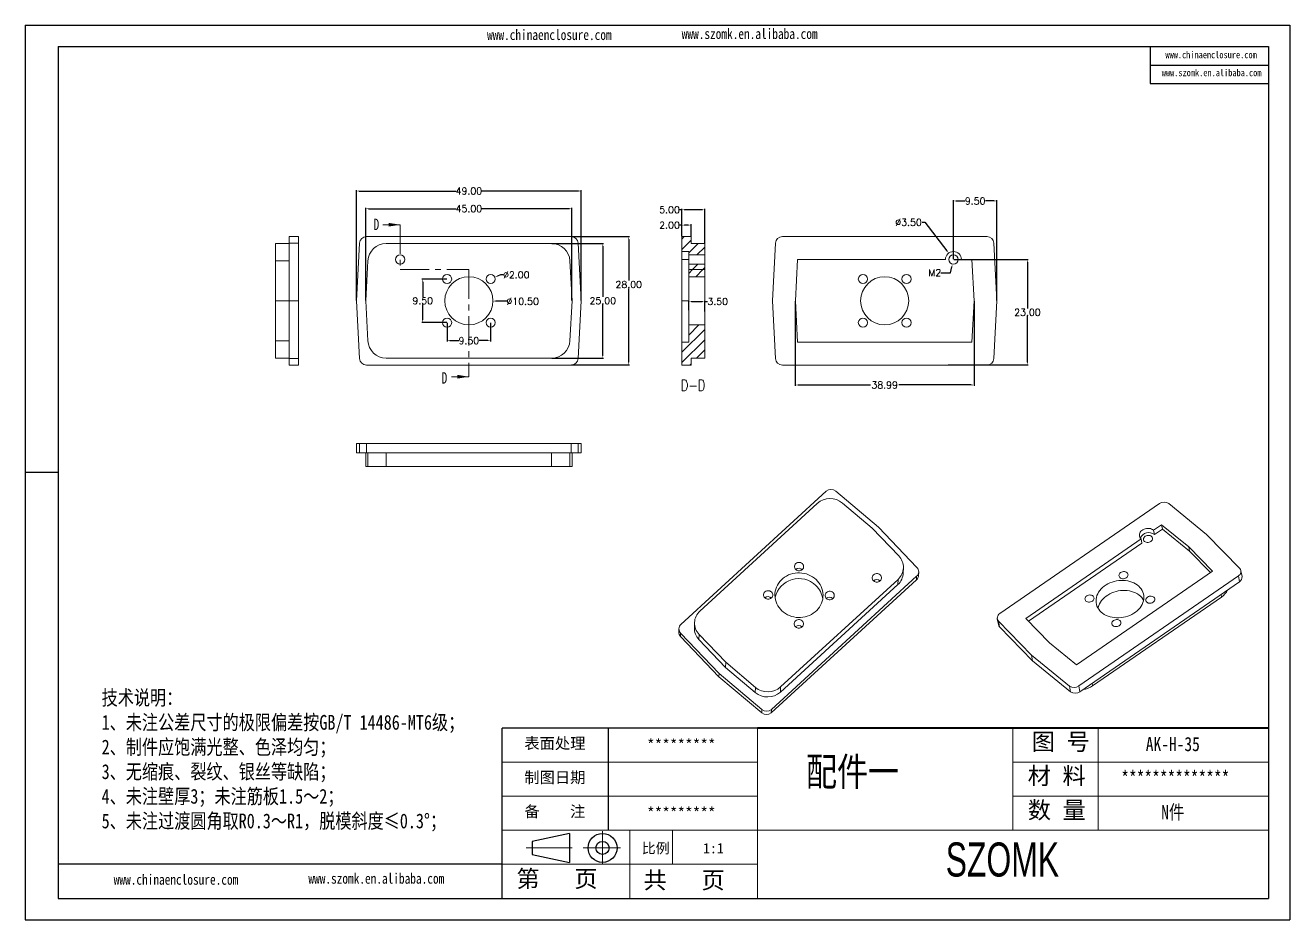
# Model space of a CAD drawing. Header units: inches. Extents: x 1430 to 4816, y 541 to 1061.
# Drawn here: x 3290.2 to 3566, y 573 to 768 of the extents above; entities that cross this region are included whole.
import ezdxf

# ---------------------------------------------------------------- set-up
doc = ezdxf.new("R2010")
doc.units = ezdxf.units.IN
doc.linetypes.add('CENTER', pattern=[10.16, 6.35, -1.27, 1.27, -1.27])
doc.linetypes.add('CENTER2', pattern=[28.575, 19.05, -3.175, 3.175, -3.175])
doc.layers.add('文字', color=81, linetype='Continuous')
for name, color, linetype, lineweight in [('粗实线', 7, 'Continuous', 30), ('细实线', 3, 'Continuous', 9), ('细点划线', 2, 'CENTER2', 9)]:
    doc.layers.add(name, color=color, linetype=linetype, lineweight=lineweight)
doc.styles.add('SLDTEXTSTYLE3', font='TXT', dxfattribs={"width": 0.75, "bigfont": 'bigfont'})
doc.styles.add('SLDTEXTSTYLE6', font='TXT', dxfattribs={"width": 0.7})
doc.styles.get("Standard").update_dxf_attribs({"font": 'txt', "bigfont": 'gbcbig.shx'})
doc.styles.add('宋体', font='', dxfattribs={"width": 0.8, "height": 3.5})
doc.styles.add('长仿宋', font='', dxfattribs={"width": 0.7, "height": 4})
doc.styles.get('宋体').set_extended_font_data('SimSun')
doc.styles.get('长仿宋').set_extended_font_data('SimSun')
doc.dimstyles.new('2', dxfattribs={"dimtxt": 1.5, "dimasz": 0.6, "dimexe": 0.18, "dimexo": 0.0625, "dimgap": 0.09, "dimtad": 0, "dimtih": 1, "dimtoh": 1, "dimzin": 0, "dimdsep": 46, "dimtxsty": 'Standard', "dimcen": 0, "dimadec": 0, "dimazin": 2, "dimtfac": 1, "dimtofl": 0, "dimtmove": 0, "dimatfit": 3, "dimfxl": 1, "dimtolj": 1, "dimtzin": 0, "dimarcsym": 0})

# ---------------------------------------------------------------- blocks, each defined once
blk = doc.blocks.new('*D59')
at = {"color": 0, "lineweight": -2, "transparency": 16777216}
for p, q in [((3364.45, 707.98), (3364.45, 728.17)), ((3365.05, 727.99), (3384.11, 727.99)), ((3408.85, 727.99), (3389.79, 727.99)), ((3409.45, 707.98), (3409.45, 728.17))]:
    blk.add_line(p, q, dxfattribs=at)
at = {"color": 0, "transparency": 16777216}
for points in [[(3365.05, 728.09), (3365.05, 727.89), (3364.45, 727.99)], [(3408.85, 728.09), (3408.85, 727.89), (3409.45, 727.99)]]:
    blk.add_solid(points, dxfattribs=at)
at = {"layer": 'Defpoints', "color": 0, "transparency": 16777216}
for p in [(3409.45, 727.99), (3364.45, 707.92), (3409.45, 707.92)]:
    blk.add_point(p, dxfattribs=at)
at = {"color": 0, "transparency": 16777216, "insert": (3386.95, 727.99), "char_height": 1.5, "attachment_point": 5}
blk.add_mtext('\\A1;45.00', dxfattribs=at)
blk = doc.blocks.new('*D60')
at = {"color": 0, "lineweight": -2, "transparency": 16777216}
for p, q in [((3362.45, 707.98), (3362.45, 732.04)), ((3363.05, 731.86), (3384.11, 731.86)), ((3410.85, 731.86), (3389.79, 731.86)), ((3411.45, 707.98), (3411.45, 732.04))]:
    blk.add_line(p, q, dxfattribs=at)
at = {"color": 0, "transparency": 16777216}
for points in [[(3363.05, 731.96), (3363.05, 731.76), (3362.45, 731.86)], [(3410.85, 731.96), (3410.85, 731.76), (3411.45, 731.86)]]:
    blk.add_solid(points, dxfattribs=at)
at = {"layer": 'Defpoints', "color": 0, "transparency": 16777216}
for p in [(3411.45, 731.86), (3362.45, 707.92), (3411.45, 707.92)]:
    blk.add_point(p, dxfattribs=at)
at = {"color": 0, "transparency": 16777216, "insert": (3386.95, 731.86), "char_height": 1.5, "attachment_point": 5}
blk.add_mtext('\\A1;49.00', dxfattribs=at)
blk = doc.blocks.new('*D61')
at = {"color": 0, "lineweight": -2, "transparency": 16777216}
for p, q in [((3405.06, 720.42), (3416.35, 720.42)), ((3416.17, 719.82), (3416.17, 708.76)), ((3416.17, 696.02), (3416.17, 707.08)), ((3405.06, 695.42), (3416.35, 695.42))]:
    blk.add_line(p, q, dxfattribs=at)
at = {"color": 0, "transparency": 16777216}
for points in [[(3416.07, 719.82), (3416.27, 719.82), (3416.17, 720.42)], [(3416.07, 696.02), (3416.27, 696.02), (3416.17, 695.42)]]:
    blk.add_solid(points, dxfattribs=at)
at = {"layer": 'Defpoints', "color": 0, "transparency": 16777216}
for p in [(3404.99, 720.42), (3404.99, 695.42), (3416.17, 695.42)]:
    blk.add_point(p, dxfattribs=at)
at = {"color": 0, "transparency": 16777216, "insert": (3416.17, 707.92), "char_height": 1.5, "attachment_point": 5}
blk.add_mtext('\\A1;25.00', dxfattribs=at)
blk = doc.blocks.new('*D62')
at = {"color": 0, "lineweight": -2, "transparency": 16777216}
for p, q in [((3409.34, 721.92), (3422.01, 721.92)), ((3421.83, 721.32), (3421.83, 712.31)), ((3421.83, 694.52), (3421.83, 710.63)), ((3409.34, 693.92), (3422.01, 693.92))]:
    blk.add_line(p, q, dxfattribs=at)
at = {"color": 0, "transparency": 16777216}
for points in [[(3421.73, 721.32), (3421.93, 721.32), (3421.83, 721.92)], [(3421.73, 694.52), (3421.93, 694.52), (3421.83, 693.92)]]:
    blk.add_solid(points, dxfattribs=at)
at = {"layer": 'Defpoints', "color": 0, "transparency": 16777216}
for p in [(3409.28, 721.92), (3421.83, 721.92), (3409.28, 693.92)]:
    blk.add_point(p, dxfattribs=at)
at = {"color": 0, "transparency": 16777216, "insert": (3421.83, 711.47), "char_height": 1.5, "attachment_point": 5}
blk.add_mtext('\\A1;28.00', dxfattribs=at)
blk = doc.blocks.new('*D63')
at = {"color": 0, "lineweight": -2, "transparency": 16777216}
for p, q in [((3393.85, 713.58), (3393.18, 713.29)), ((3394.45, 713.58), (3393.85, 713.58))]:
    blk.add_line(p, q, dxfattribs=at)
at = {"color": 0, "transparency": 16777216}
blk.add_solid([(3393.14, 713.38), (3393.22, 713.2), (3392.62, 713.06)], dxfattribs=at)
at = {"layer": 'Defpoints', "color": 0, "transparency": 16777216}
for p in [(3390.78, 712.28), (3392.62, 713.06)]:
    blk.add_point(p, dxfattribs=at)
at = {"color": 0, "transparency": 16777216, "insert": (3397.29, 713.58), "char_height": 1.5, "attachment_point": 5}
blk.add_mtext('\\A1;∅2.00', dxfattribs=at)
blk = doc.blocks.new('*D64')
at = {"color": 0, "lineweight": -2, "transparency": 16777216}
blk.add_line((3395.35, 707.82), (3392.8, 707.85), dxfattribs=at)
at = {"color": 0, "transparency": 16777216}
blk.add_solid([(3392.8, 707.95), (3392.8, 707.75), (3392.2, 707.86)], dxfattribs=at)
at = {"layer": 'Defpoints', "color": 0, "transparency": 16777216}
for p in [(3381.7, 707.98), (3392.2, 707.86)]:
    blk.add_point(p, dxfattribs=at)
at = {"color": 0, "transparency": 16777216, "insert": (3398.69, 707.82), "char_height": 1.5, "attachment_point": 5}
blk.add_mtext('\\A1;∅10.50', dxfattribs=at)
blk = doc.blocks.new('*D65')
at = {"color": 0, "lineweight": -2, "transparency": 16777216}
for p, q in [((3382.2, 703.1), (3382.2, 699.06)), ((3391.7, 703.1), (3391.7, 699.06)), ((3382.8, 699.24), (3384.74, 699.24)), ((3391.1, 699.24), (3389.17, 699.24))]:
    blk.add_line(p, q, dxfattribs=at)
at = {"color": 0, "transparency": 16777216}
for points in [[(3382.8, 699.34), (3382.8, 699.14), (3382.2, 699.24)], [(3391.1, 699.34), (3391.1, 699.14), (3391.7, 699.24)]]:
    blk.add_solid(points, dxfattribs=at)
at = {"layer": 'Defpoints', "color": 0, "transparency": 16777216}
for p in [(3382.2, 703.17), (3391.7, 703.17), (3391.7, 699.24)]:
    blk.add_point(p, dxfattribs=at)
at = {"color": 0, "transparency": 16777216, "insert": (3386.95, 699.24), "char_height": 1.5, "attachment_point": 5}
blk.add_mtext('\\A1;9.50', dxfattribs=at)
blk = doc.blocks.new('*D66')
at = {"color": 0, "lineweight": -2, "transparency": 16777216}
for p, q in [((3382.14, 712.67), (3376.7, 712.67)), ((3376.88, 712.07), (3376.88, 708.76)), ((3376.88, 703.77), (3376.88, 707.08)), ((3382.14, 703.17), (3376.7, 703.17))]:
    blk.add_line(p, q, dxfattribs=at)
at = {"color": 0, "transparency": 16777216}
for points in [[(3376.78, 712.07), (3376.98, 712.07), (3376.88, 712.67)], [(3376.78, 703.77), (3376.98, 703.77), (3376.88, 703.17)]]:
    blk.add_solid(points, dxfattribs=at)
at = {"layer": 'Defpoints', "color": 0, "transparency": 16777216}
for p in [(3382.2, 712.67), (3376.88, 703.17), (3382.2, 703.17)]:
    blk.add_point(p, dxfattribs=at)
at = {"color": 0, "transparency": 16777216, "insert": (3376.88, 707.92), "char_height": 1.5, "attachment_point": 5}
blk.add_mtext('\\A1;9.50', dxfattribs=at)
blk = doc.blocks.new('*D67')
at = {"color": 0, "lineweight": -2, "transparency": 16777216}
for p, q in [((3492.66, 716.98), (3492.66, 729.87)), ((3493.26, 729.69), (3495.2, 729.69)), ((3501.56, 729.69), (3499.63, 729.69)), ((3502.16, 707.98), (3502.16, 729.87))]:
    blk.add_line(p, q, dxfattribs=at)
at = {"color": 0, "transparency": 16777216}
for points in [[(3493.26, 729.79), (3493.26, 729.59), (3492.66, 729.69)], [(3501.56, 729.79), (3501.56, 729.59), (3502.16, 729.69)]]:
    blk.add_solid(points, dxfattribs=at)
at = {"layer": 'Defpoints', "color": 0, "transparency": 16777216}
for p in [(3502.16, 729.69), (3492.66, 716.92), (3502.16, 707.92)]:
    blk.add_point(p, dxfattribs=at)
at = {"color": 0, "transparency": 16777216, "insert": (3497.41, 729.69), "char_height": 1.5, "attachment_point": 5}
blk.add_mtext('\\A1;9.50', dxfattribs=at)
blk = doc.blocks.new('*D68')
at = {"color": 0, "lineweight": -2, "transparency": 16777216}
for p, q in [((3492.73, 716.92), (3508.99, 716.92)), ((3508.81, 716.32), (3508.81, 706.26)), ((3508.81, 694.52), (3508.81, 704.58)), ((3491.5, 693.92), (3508.99, 693.92))]:
    blk.add_line(p, q, dxfattribs=at)
at = {"color": 0, "transparency": 16777216}
for points in [[(3508.71, 716.32), (3508.91, 716.32), (3508.81, 716.92)], [(3508.71, 694.52), (3508.91, 694.52), (3508.81, 693.92)]]:
    blk.add_solid(points, dxfattribs=at)
at = {"layer": 'Defpoints', "color": 0, "transparency": 16777216}
for p in [(3492.66, 716.92), (3491.44, 693.92), (3508.81, 693.92)]:
    blk.add_point(p, dxfattribs=at)
at = {"color": 0, "transparency": 16777216, "insert": (3508.81, 705.42), "char_height": 1.5, "attachment_point": 5}
blk.add_mtext('\\A1;23.00', dxfattribs=at)
blk = doc.blocks.new('*D69')
at = {"color": 0, "lineweight": -2, "transparency": 16777216}
for p, q in [((3458.17, 707.85), (3458.17, 689.38)), ((3497.16, 707.85), (3497.16, 689.38)), ((3458.77, 689.56), (3474.57, 689.56)), ((3496.56, 689.56), (3480.75, 689.56))]:
    blk.add_line(p, q, dxfattribs=at)
at = {"color": 0, "transparency": 16777216}
for points in [[(3458.77, 689.66), (3458.77, 689.46), (3458.17, 689.56)], [(3496.56, 689.66), (3496.56, 689.46), (3497.16, 689.56)]]:
    blk.add_solid(points, dxfattribs=at)
at = {"layer": 'Defpoints', "color": 0, "transparency": 16777216}
for p in [(3458.17, 707.92), (3497.16, 707.92), (3497.16, 689.56)]:
    blk.add_point(p, dxfattribs=at)
at = {"color": 0, "transparency": 16777216, "insert": (3477.66, 689.56), "char_height": 1.5, "attachment_point": 5}
blk.add_mtext('\\A1;38.99', dxfattribs=at)
blk = doc.blocks.new('*D70')
at = {"color": 0, "lineweight": -2, "transparency": 16777216}
for p, q in [((3485.84, 725.04), (3486.44, 725.04)), ((3486.44, 725.04), (3491.23, 718.78))]:
    blk.add_line(p, q, dxfattribs=at)
at = {"color": 0, "transparency": 16777216}
blk.add_solid([(3491.31, 718.84), (3491.16, 718.72), (3491.6, 718.31)], dxfattribs=at)
at = {"layer": 'Defpoints', "color": 0, "transparency": 16777216}
for p in [(3491.6, 718.31), (3493.73, 715.53)]:
    blk.add_point(p, dxfattribs=at)
at = {"color": 0, "transparency": 16777216, "insert": (3482.87, 725.04), "char_height": 1.5, "attachment_point": 5}
blk.add_mtext('\\A1;∅3.50', dxfattribs=at)
blk = doc.blocks.new('*D71')
at = {"color": 0, "lineweight": -2, "transparency": 16777216}
for p, q in [((3492.02, 714.03), (3492.31, 715.36)), ((3489.92, 714.03), (3492.02, 714.03))]:
    blk.add_line(p, q, dxfattribs=at)
at = {"color": 0, "transparency": 16777216}
blk.add_solid([(3492.22, 715.38), (3492.41, 715.33), (3492.45, 715.94)], dxfattribs=at)
at = {"layer": 'Defpoints', "color": 0, "transparency": 16777216}
for p in [(3492.88, 717.89), (3492.45, 715.94)]:
    blk.add_point(p, dxfattribs=at)
at = {"color": 0, "transparency": 16777216, "insert": (3488.58, 714.03), "char_height": 1.5, "attachment_point": 5}
blk.add_mtext('\\A1;M2', dxfattribs=at)
blk = doc.blocks.new('*D72')
at = {"color": 0, "lineweight": -2, "transparency": 16777216}
for p, q in [((3433.42, 724.42), (3432.82, 724.42)), ((3433.42, 721.98), (3433.42, 724.6)), ((3434.82, 724.42), (3434.02, 724.42)), ((3435.42, 721.98), (3435.42, 724.6))]:
    blk.add_line(p, q, dxfattribs=at)
at = {"color": 0, "transparency": 16777216}
for points in [[(3434.02, 724.52), (3434.02, 724.32), (3433.42, 724.42)], [(3434.82, 724.52), (3434.82, 724.32), (3435.42, 724.42)]]:
    blk.add_solid(points, dxfattribs=at)
at = {"layer": 'Defpoints', "color": 0, "transparency": 16777216}
for p in [(3433.42, 724.42), (3433.42, 721.92), (3435.42, 721.92)]:
    blk.add_point(p, dxfattribs=at)
at = {"color": 0, "transparency": 16777216, "insert": (3430.73, 724.42), "char_height": 1.5, "attachment_point": 5}
blk.add_mtext('\\A1;2.00', dxfattribs=at)
blk = doc.blocks.new('*D73')
at = {"color": 0, "lineweight": -2, "transparency": 16777216}
for p, q in [((3433.42, 727.76), (3432.82, 727.76)), ((3433.42, 721.98), (3433.42, 727.94)), ((3437.82, 727.76), (3434.02, 727.76)), ((3438.42, 720.48), (3438.42, 727.94))]:
    blk.add_line(p, q, dxfattribs=at)
at = {"color": 0, "transparency": 16777216}
for points in [[(3434.02, 727.86), (3434.02, 727.66), (3433.42, 727.76)], [(3437.82, 727.86), (3437.82, 727.66), (3438.42, 727.76)]]:
    blk.add_solid(points, dxfattribs=at)
at = {"layer": 'Defpoints', "color": 0, "transparency": 16777216}
for p in [(3433.42, 727.76), (3433.42, 721.92), (3438.42, 720.42)]:
    blk.add_point(p, dxfattribs=at)
at = {"color": 0, "transparency": 16777216, "insert": (3430.73, 727.76), "char_height": 1.5, "attachment_point": 5}
blk.add_mtext('\\A1;5.00', dxfattribs=at)
blk = doc.blocks.new('*D74')
at = {"color": 0, "lineweight": -2, "transparency": 16777216}
for p, q in [((3434.92, 705.9), (3434.92, 707.94)), ((3435.52, 707.76), (3437.82, 707.76)), ((3438.42, 705.59), (3438.42, 707.94)), ((3438.42, 707.76), (3439.02, 707.76))]:
    blk.add_line(p, q, dxfattribs=at)
at = {"color": 0, "transparency": 16777216}
for points in [[(3435.52, 707.86), (3435.52, 707.66), (3434.92, 707.76)], [(3437.82, 707.86), (3437.82, 707.66), (3438.42, 707.76)]]:
    blk.add_solid(points, dxfattribs=at)
at = {"layer": 'Defpoints', "color": 0, "transparency": 16777216}
for p in [(3438.42, 707.76), (3434.92, 705.84), (3438.42, 705.53)]:
    blk.add_point(p, dxfattribs=at)
at = {"color": 0, "transparency": 16777216, "insert": (3441.24, 707.76), "char_height": 1.5, "attachment_point": 5}
blk.add_mtext('\\A1;3.50', dxfattribs=at)

msp = doc.modelspace()

# ---------------------------------------------------------------- hatches: boundary and pattern name
at = {"linetype": 'Continuous', "lineweight": 0}
h = msp.add_hatch(dxfattribs=at)
h.set_pattern_fill('ANSI31', color=4, scale=0.5, style=0)
h.paths.add_polyline_path([(3435.42, 721.917), (3433.42, 721.917), (3433.42, 718.667), (3434.92, 718.667), (3434.92, 717.917), (3438.42, 717.917), (3438.42, 720.417), (3435.42, 720.417)], flags=0)
h = msp.add_hatch(dxfattribs=at)
h.set_pattern_fill('ANSI31', color=4, scale=0.5, style=0)
h.paths.add_polyline_path([(3434.92, 714.708), (3438.42, 714.708), (3438.42, 715.917), (3434.92, 715.917)], flags=0)
h = msp.add_hatch(dxfattribs=at)
h.set_pattern_fill('ANSI31', color=4, scale=0.5, style=0)
h.paths.add_polyline_path([(3434.92, 713.167), (3438.42, 713.167), (3438.42, 714.708), (3434.92, 714.708)], flags=0)
h = msp.add_hatch(dxfattribs=at)
h.set_pattern_fill('ANSI31', color=4, scale=0.5, style=0)
h.paths.add_polyline_path([(3433.42, 693.917), (3435.42, 693.917), (3435.42, 695.417), (3438.42, 695.417), (3438.42, 702.667), (3434.92, 702.667), (3434.92, 698.917), (3433.42, 698.917)], flags=0)

# ---------------------------------------------------------------- linework, layer by layer
for p, q in [((3290.182, 767.996), (3566.023, 767.996)), ((3290.182, 767.996), (3290.182, 572.957)), ((3566.023, 767.996), (3566.023, 572.957)), ((3297.319, 763.353), (3561.38, 763.353)), ((3297.319, 763.353), (3297.319, 577.601)), ((3535.581, 763.353), (3535.581, 755.29)), ((3561.38, 763.353), (3561.38, 577.601)), ((3535.581, 759.322), (3561.38, 759.322)), ((3535.581, 755.29), (3561.38, 755.29)), ((3297.319, 670.477), (3290.182, 670.477)), ((3290.182, 663.253), (3290.182, 572.957)), ((3449.928, 614.751), (3394.203, 614.751)), ((3394.203, 577.601), (3394.203, 614.751)), ((3417.422, 592.461), (3417.422, 614.751)), ((3394.203, 585.031), (3297.319, 585.031)), ((3297.319, 577.601), (3561.38, 577.601)), ((3290.182, 572.957), (3566.023, 572.957)), ((3290.182, 572.957), (3417.886, 572.957))]:
    msp.add_line(p, q)
at = {"color": 7, "linetype": 'Continuous', "lineweight": 0}
for p, q in [((3368.154, 724.508), (3371.954, 724.508)), ((3383.154, 691.363), (3386.954, 691.363))]:
    msp.add_line(p, q, dxfattribs=at)
at = {"color": 1, "linetype": 'CENTER', "lineweight": 0}
for p, q in [((3371.954, 724.508), (3371.954, 714.708)), ((3371.954, 714.708), (3386.954, 714.708)), ((3386.954, 714.708), (3386.954, 691.363))]:
    msp.add_line(p, q, dxfattribs=at)
at = {"color": 7, "linetype": 'Continuous', "lineweight": 15}
for p, q in [((3344.757, 720.417), (3347.757, 720.417)), ((3344.757, 716.631), (3344.757, 720.417)), ((3347.757, 721.917), (3349.757, 721.917)), ((3347.757, 720.497), (3347.757, 721.917)), ((3347.757, 707.917), (3347.757, 720.497)), ((3349.757, 720.497), (3347.757, 720.497)), ((3349.757, 721.917), (3349.757, 720.497)), ((3349.757, 707.917), (3349.757, 720.497)), ((3362.454, 707.917), (3363.128, 720.497)), ((3409.282, 721.917), (3364.626, 721.917)), ((3404.993, 720.417), (3368.915, 720.417)), ((3411.454, 707.917), (3410.78, 720.497)), ((3433.42, 721.917), (3433.42, 718.667)), ((3433.42, 721.917), (3435.42, 721.917)), ((3435.42, 721.917), (3435.42, 720.417)), ((3435.42, 720.417), (3438.42, 720.417)), ((3438.42, 717.917), (3438.42, 720.417)), ((3453.165, 707.917), (3453.839, 720.497)), ((3455.337, 721.917), (3499.993, 721.917)), ((3502.165, 707.917), (3501.491, 720.497)), ((3433.42, 718.667), (3433.42, 716.917)), ((3434.92, 718.667), (3433.42, 718.667)), ((3434.92, 718.667), (3434.92, 717.917)), ((3438.42, 717.917), (3434.92, 717.917)), ((3434.92, 717.917), (3434.92, 715.917)), ((3438.42, 715.917), (3438.42, 717.917)), ((3344.757, 707.917), (3344.757, 716.631)), ((3347.757, 716.631), (3344.757, 716.631)), ((3364.921, 716.631), (3364.454, 707.917)), ((3409.454, 707.917), (3408.987, 716.631)), ((3434.92, 716.917), (3433.42, 716.917)), ((3433.42, 716.917), (3433.42, 707.917)), ((3434.92, 715.917), (3438.42, 715.917)), ((3434.92, 715.917), (3434.92, 714.708)), ((3438.42, 714.708), (3434.92, 714.708)), ((3434.92, 714.708), (3434.92, 713.167)), ((3438.42, 714.708), (3438.42, 715.917)), ((3438.42, 713.167), (3438.42, 714.708)), ((3458.654, 716.917), (3458.172, 707.917)), ((3490.915, 716.917), (3458.654, 716.917)), ((3496.676, 716.917), (3494.415, 716.917)), ((3497.158, 707.917), (3496.676, 716.917)), ((3438.42, 713.167), (3434.92, 713.167)), ((3434.92, 713.167), (3434.92, 702.667)), ((3438.42, 702.667), (3438.42, 713.167)), ((3344.757, 707.917), (3347.757, 707.917)), ((3344.757, 699.203), (3344.757, 707.917)), ((3349.757, 707.917), (3347.757, 707.917)), ((3347.757, 707.917), (3347.757, 695.336)), ((3349.757, 707.917), (3349.757, 695.336)), ((3362.454, 707.917), (3363.128, 695.336)), ((3364.454, 707.917), (3364.921, 699.203)), ((3408.987, 699.203), (3409.454, 707.917)), ((3411.454, 707.917), (3410.78, 695.336)), ((3434.92, 707.917), (3433.42, 707.917)), ((3433.42, 707.917), (3433.42, 698.917)), ((3453.165, 707.917), (3453.839, 695.336)), ((3458.172, 707.917), (3458.654, 698.917)), ((3496.676, 698.917), (3497.158, 707.917)), ((3502.165, 707.917), (3501.491, 695.336)), ((3434.92, 702.667), (3438.42, 702.667)), ((3434.92, 702.667), (3434.92, 698.917)), ((3438.42, 695.417), (3438.42, 702.667)), ((3344.757, 699.203), (3347.757, 699.203)), ((3344.757, 695.417), (3344.757, 699.203)), ((3433.42, 698.917), (3434.92, 698.917)), ((3433.42, 698.917), (3433.42, 693.917)), ((3458.654, 698.917), (3496.676, 698.917)), ((3347.757, 695.417), (3344.757, 695.417)), ((3347.757, 695.336), (3349.757, 695.336)), ((3347.757, 693.917), (3347.757, 695.336)), ((3349.757, 695.336), (3349.757, 693.917)), ((3368.915, 695.417), (3404.993, 695.417)), ((3438.42, 695.417), (3435.42, 695.417)), ((3435.42, 695.417), (3435.42, 693.917)), ((3349.757, 693.917), (3347.757, 693.917)), ((3364.626, 693.917), (3409.282, 693.917)), ((3435.42, 693.917), (3433.42, 693.917)), ((3499.993, 693.917), (3455.337, 693.917)), ((3362.454, 676.793), (3362.454, 674.793)), ((3362.454, 676.793), (3363.128, 676.793)), ((3363.128, 674.793), (3363.128, 676.793)), ((3363.128, 676.793), (3364.626, 676.793)), ((3364.626, 676.793), (3364.626, 674.793)), ((3409.282, 676.793), (3364.626, 676.793)), ((3409.282, 674.793), (3409.282, 676.793)), ((3409.282, 676.793), (3410.78, 676.793)), ((3410.78, 676.793), (3410.78, 674.793)), ((3411.454, 676.793), (3410.78, 676.793)), ((3411.454, 676.793), (3411.454, 674.793)), ((3362.454, 674.793), (3363.128, 674.793)), ((3364.626, 674.793), (3363.128, 674.793)), ((3364.454, 671.793), (3364.454, 674.793)), ((3409.282, 674.793), (3364.626, 674.793)), ((3364.921, 671.793), (3364.921, 674.793)), ((3368.915, 674.793), (3368.915, 671.793)), ((3404.993, 671.793), (3404.993, 674.793)), ((3408.987, 674.793), (3408.987, 671.793)), ((3410.78, 674.793), (3409.282, 674.793)), ((3409.454, 671.793), (3409.454, 674.793)), ((3411.454, 674.793), (3410.78, 674.793)), ((3364.921, 671.793), (3364.454, 671.793)), ((3368.915, 671.793), (3364.921, 671.793)), ((3404.993, 671.793), (3368.915, 671.793)), ((3408.987, 671.793), (3404.993, 671.793)), ((3409.454, 671.793), (3408.987, 671.793)), ((3464.919, 666.4), (3433.219, 637.363)), ((3476.32, 658.537), (3466.982, 666.434)), ((3462.971, 663.733), (3437.36, 640.273)), ((3474.94, 658.352), (3468.472, 663.822)), ((3502.783, 639.697), (3537.589, 663.692)), ((3547.905, 656.972), (3539.631, 663.697)), ((3480.745, 652.275), (3474.94, 658.352)), ((3476.32, 658.537), (3484.7, 649.764)), ((3538.083, 659.093), (3536.321, 657.878)), ((3536.321, 657.878), (3536.493, 656.937)), ((3538.255, 658.152), (3536.493, 656.937)), ((3544.003, 654.282), (3538.083, 659.093)), ((3538.255, 658.152), (3538.083, 659.093)), ((3544.174, 653.341), (3538.255, 658.152)), ((3547.905, 656.972), (3555.129, 649.523)), ((3533.593, 655.998), (3508.449, 638.663)), ((3533.765, 655.056), (3509.065, 638.028)), ((3533.765, 655.056), (3533.593, 655.998)), ((3549.171, 648.953), (3544.003, 654.282)), ((3544.174, 653.341), (3544.003, 654.282)), ((3548.726, 648.647), (3544.174, 653.341)), ((3481.716, 648.56), (3481.757, 649.676)), ((3485.053, 648.046), (3485.08, 648.789)), ((3519.536, 628.523), (3549.171, 648.953)), ((3555.617, 647.777), (3555.388, 649.033)), ((3452.91, 618.068), (3484.61, 647.106)), ((3452.937, 618.812), (3484.637, 647.849)), ((3454.925, 622.595), (3480.536, 646.054)), ((3454.965, 623.71), (3480.576, 647.169)), ((3476.617, 646.861), (3476.643, 646.836)), ((3480.536, 646.054), (3480.576, 647.169)), ((3484.61, 647.106), (3484.637, 647.849)), ((3554.836, 647.919), (3520.03, 623.924)), ((3555.065, 646.663), (3520.259, 622.668)), ((3555.065, 646.663), (3554.836, 647.919)), ((3466.348, 643.012), (3466.374, 642.987)), ((3551.141, 643.321), (3523.021, 623.935)), ((3436.18, 637.767), (3436.139, 636.652)), ((3502.231, 638.583), (3502.46, 637.328)), ((3509.714, 630.643), (3502.49, 638.093)), ((3502.49, 638.093), (3502.719, 636.837)), ((3508.449, 638.663), (3513.617, 633.334)), ((3432.776, 636.423), (3432.749, 635.679)), ((3433.155, 635.448), (3433.129, 634.705)), ((3441.509, 625.931), (3433.129, 634.705)), ((3441.536, 626.675), (3433.155, 635.448)), ((3437.191, 635.168), (3437.151, 634.052)), ((3437.191, 635.168), (3442.996, 629.091)), ((3459.604, 636.835), (3459.63, 636.809)), ((3509.943, 629.388), (3502.719, 636.837)), ((3437.151, 634.052), (3442.956, 627.976)), ((3513.617, 633.334), (3519.536, 628.523)), ((3442.996, 629.091), (3442.956, 627.976)), ((3442.996, 629.091), (3449.464, 623.621)), ((3509.714, 630.643), (3517.988, 623.919)), ((3509.714, 630.643), (3509.943, 629.388)), ((3509.943, 629.388), (3518.217, 622.663)), ((3441.509, 625.931), (3441.536, 626.675)), ((3441.536, 626.675), (3450.874, 618.778)), ((3442.956, 627.976), (3449.424, 622.506)), ((3441.509, 625.931), (3450.847, 618.035)), ((3449.424, 622.506), (3449.464, 623.621)), ((3454.965, 623.71), (3454.925, 622.595)), ((3518.217, 622.663), (3517.988, 623.919)), ((3520.03, 623.924), (3520.259, 622.668)), ((3450.847, 618.035), (3450.874, 618.778)), ((3452.937, 618.812), (3452.91, 618.068))]:
    msp.add_line(p, q, dxfattribs=at)
at = {"color": 8, "linetype": 'Continuous', "lineweight": 15}
for p, q in [((3551.141, 643.321), (3551.038, 643.887)), ((3522.918, 624.502), (3523.021, 623.935))]:
    msp.add_line(p, q, dxfattribs=at)
at = {"color": 7, "linetype": 'Continuous', "lineweight": 15, "flags": 128}
for points in [[(3536.321, 657.878), (3536.125, 658.028), (3535.897, 658.147), (3535.644, 658.234), (3535.371, 658.285), (3535.088, 658.3), (3534.801, 658.278), (3534.518, 658.218), (3534.247, 658.124), (3533.995, 657.998), (3533.77, 657.843), (3533.577, 657.663), (3533.422, 657.463), (3533.309, 657.249), (3533.24, 657.026), (3533.219, 656.801), (3533.244, 656.58), (3533.317, 656.369), (3533.434, 656.173), (3533.593, 655.998)], [(3535.908, 656.534), (3535.751, 656.646), (3535.564, 656.725), (3535.354, 656.768), (3535.133, 656.772), (3534.912, 656.737), (3534.702, 656.665), (3534.513, 656.56), (3534.355, 656.426), (3534.236, 656.271), (3534.161, 656.102), (3534.135, 655.928), (3534.159, 655.757), (3534.232, 655.598), (3534.349, 655.459), (3534.506, 655.347), (3534.694, 655.268), (3534.903, 655.225), (3535.124, 655.221), (3535.345, 655.256), (3535.556, 655.328), (3535.745, 655.433), (3535.903, 655.567), (3536.022, 655.722), (3536.096, 655.891), (3536.122, 656.065), (3536.098, 656.236), (3536.026, 656.395), (3535.908, 656.534)], [(3455.241, 640.308), (3455.61, 639.992), (3456.008, 639.711), (3456.434, 639.466), (3456.882, 639.259), (3457.35, 639.093), (3457.832, 638.969), (3458.324, 638.888), (3458.822, 638.85), (3459.322, 638.857), (3459.818, 638.908), (3460.306, 639.002), (3460.783, 639.139), (3461.243, 639.318), (3461.682, 639.536), (3462.097, 639.793), (3462.484, 640.085), (3462.838, 640.409), (3463.158, 640.764), (3463.44, 641.146), (3463.681, 641.551), (3463.879, 641.976), (3464.033, 642.416), (3464.141, 642.868), (3464.203, 643.328), (3464.217, 643.792), (3464.183, 644.255), (3464.102, 644.713), (3463.975, 645.162), (3463.802, 645.598), (3463.586, 646.017), (3463.327, 646.415), (3463.029, 646.789), (3462.695, 647.135), (3462.327, 647.45), (3461.928, 647.732), (3461.502, 647.977), (3461.054, 648.183), (3460.586, 648.35), (3460.104, 648.474), (3459.612, 648.555), (3459.114, 648.592), (3458.615, 648.586), (3458.118, 648.535), (3457.63, 648.441), (3457.153, 648.304), (3456.693, 648.125), (3456.254, 647.906), (3455.839, 647.65), (3455.453, 647.358), (3455.098, 647.033), (3454.778, 646.678), (3454.497, 646.297), (3454.255, 645.892), (3454.057, 645.467), (3453.903, 645.027), (3453.795, 644.575), (3453.733, 644.115), (3453.72, 643.651), (3453.753, 643.188), (3453.834, 642.73), (3453.961, 642.281), (3454.134, 641.845), (3454.351, 641.426), (3454.609, 641.028), (3454.907, 640.654), (3455.241, 640.308)], [(3458.285, 649.307), (3458.146, 649.471), (3458.05, 649.659), (3458.001, 649.862), (3458.002, 650.07), (3458.053, 650.272), (3458.15, 650.458), (3458.291, 650.62), (3458.466, 650.748), (3458.669, 650.836), (3458.887, 650.881), (3459.111, 650.879), (3459.329, 650.83), (3459.53, 650.738), (3459.705, 650.607), (3459.844, 650.444), (3459.94, 650.255), (3459.989, 650.052), (3459.988, 649.845), (3459.937, 649.642), (3459.839, 649.456), (3459.699, 649.295), (3459.524, 649.166), (3459.321, 649.078), (3459.103, 649.034), (3458.879, 649.036), (3458.661, 649.084), (3458.46, 649.176), (3458.285, 649.307)], [(3475.244, 646.862), (3475.419, 646.731), (3475.62, 646.639), (3475.838, 646.591), (3476.062, 646.589), (3476.28, 646.633), (3476.483, 646.722), (3476.658, 646.85), (3476.798, 647.011), (3476.896, 647.197), (3476.947, 647.4), (3476.948, 647.608), (3476.899, 647.811), (3476.803, 647.999), (3476.664, 648.162), (3476.489, 648.294), (3476.288, 648.386), (3476.07, 648.434), (3475.846, 648.436), (3475.627, 648.391), (3475.425, 648.303), (3475.25, 648.175), (3475.109, 648.013), (3475.011, 647.827), (3474.961, 647.625), (3474.96, 647.417), (3475.009, 647.214), (3475.105, 647.026), (3475.244, 646.862)], [(3530.537, 648.632), (3530.38, 648.744), (3530.193, 648.823), (3529.983, 648.866), (3529.762, 648.87), (3529.541, 648.835), (3529.33, 648.763), (3529.142, 648.658), (3528.984, 648.524), (3528.864, 648.369), (3528.79, 648.2), (3528.764, 648.026), (3528.788, 647.855), (3528.861, 647.696), (3528.978, 647.557), (3529.135, 647.445), (3529.323, 647.366), (3529.532, 647.323), (3529.753, 647.319), (3529.974, 647.354), (3530.185, 647.426), (3530.374, 647.531), (3530.532, 647.665), (3530.651, 647.82), (3530.725, 647.989), (3530.751, 648.164), (3530.727, 648.334), (3530.654, 648.493), (3530.537, 648.632)], [(3533.073, 645.687), (3532.747, 645.956), (3532.387, 646.196), (3531.996, 646.406), (3531.578, 646.585), (3531.136, 646.729), (3530.675, 646.839), (3530.199, 646.912), (3529.711, 646.949), (3529.217, 646.949), (3528.721, 646.912), (3528.227, 646.838), (3527.739, 646.729), (3527.264, 646.584), (3526.803, 646.406), (3526.363, 646.195), (3525.946, 645.955), (3525.556, 645.686), (3525.198, 645.392), (3524.874, 645.076), (3524.587, 644.739), (3524.34, 644.385), (3524.135, 644.017), (3523.973, 643.639), (3523.858, 643.254), (3523.788, 642.866), (3523.766, 642.477), (3523.79, 642.092), (3523.862, 641.714), (3523.98, 641.347), (3524.144, 640.993), (3524.351, 640.656), (3524.6, 640.339), (3524.889, 640.046), (3525.215, 639.777), (3525.575, 639.537), (3525.966, 639.327), (3526.384, 639.148), (3526.826, 639.004), (3527.287, 638.894), (3527.764, 638.821), (3528.251, 638.784), (3528.746, 638.784), (3529.242, 638.821), (3529.736, 638.895), (3530.223, 639.004), (3530.699, 639.149), (3531.159, 639.327), (3531.6, 639.538), (3532.017, 639.778), (3532.406, 640.047), (3532.764, 640.341), (3533.089, 640.657), (3533.376, 640.994), (3533.623, 641.348), (3533.828, 641.716), (3533.989, 642.094), (3534.105, 642.479), (3534.174, 642.867), (3534.197, 643.256), (3534.172, 643.641), (3534.1, 644.019), (3533.982, 644.386), (3533.818, 644.74), (3533.611, 645.077), (3533.362, 645.394), (3533.073, 645.687)], [(3451.541, 643.13), (3451.402, 643.293), (3451.306, 643.481), (3451.257, 643.684), (3451.258, 643.892), (3451.309, 644.095), (3451.407, 644.281), (3451.547, 644.442), (3451.723, 644.57), (3451.925, 644.659), (3452.143, 644.703), (3452.367, 644.701), (3452.585, 644.653), (3452.787, 644.561), (3452.961, 644.43), (3453.1, 644.266), (3453.196, 644.078), (3453.245, 643.875), (3453.244, 643.667), (3453.194, 643.465), (3453.096, 643.279), (3452.955, 643.117), (3452.78, 642.989), (3452.578, 642.901), (3452.359, 642.856), (3452.135, 642.858), (3451.917, 642.906), (3451.716, 642.998), (3451.541, 643.13)], [(3464.975, 643.013), (3465.15, 642.882), (3465.351, 642.79), (3465.569, 642.742), (3465.793, 642.74), (3466.011, 642.784), (3466.214, 642.872), (3466.389, 643), (3466.529, 643.162), (3466.627, 643.348), (3466.678, 643.55), (3466.679, 643.758), (3466.63, 643.961), (3466.534, 644.15), (3466.395, 644.313), (3466.22, 644.444), (3466.019, 644.536), (3465.801, 644.584), (3465.577, 644.586), (3465.358, 644.542), (3465.156, 644.454), (3464.981, 644.326), (3464.84, 644.164), (3464.742, 643.978), (3464.692, 643.776), (3464.691, 643.568), (3464.74, 643.365), (3464.836, 643.176), (3464.975, 643.013)], [(3523.133, 643.527), (3522.976, 643.639), (3522.788, 643.719), (3522.578, 643.761), (3522.357, 643.766), (3522.136, 643.731), (3521.926, 643.659), (3521.737, 643.553), (3521.579, 643.42), (3521.46, 643.264), (3521.386, 643.095), (3521.36, 642.921), (3521.384, 642.75), (3521.456, 642.592), (3521.574, 642.453), (3521.73, 642.341), (3521.918, 642.262), (3522.128, 642.219), (3522.349, 642.215), (3522.57, 642.249), (3522.78, 642.321), (3522.969, 642.427), (3523.127, 642.56), (3523.246, 642.716), (3523.321, 642.885), (3523.347, 643.059), (3523.323, 643.23), (3523.25, 643.389), (3523.133, 643.527)], [(3524.217, 640.863), (3524.258, 641.058), (3524.374, 641.443), (3524.535, 641.821), (3524.74, 642.188), (3524.987, 642.542), (3525.274, 642.879), (3525.598, 643.196), (3525.957, 643.49), (3526.346, 643.758), (3526.763, 643.999), (3527.204, 644.209), (3527.664, 644.387), (3528.14, 644.532), (3528.627, 644.642), (3529.121, 644.715), (3529.617, 644.752), (3530.111, 644.752), (3530.599, 644.715), (3531.076, 644.642), (3531.537, 644.532), (3531.978, 644.388), (3532.397, 644.21), (3532.788, 643.999), (3533.148, 643.759), (3533.474, 643.491), (3533.762, 643.197), (3534.012, 642.88), (3534.145, 642.673)], [(3536.389, 643.28), (3536.506, 643.141), (3536.579, 642.983), (3536.603, 642.812), (3536.577, 642.638), (3536.502, 642.469), (3536.383, 642.313), (3536.225, 642.18), (3536.036, 642.074), (3535.826, 642.002), (3535.605, 641.967), (3535.384, 641.972), (3535.174, 642.014), (3534.986, 642.094), (3534.83, 642.206), (3534.712, 642.344), (3534.64, 642.503), (3534.616, 642.674), (3534.642, 642.848), (3534.716, 643.017), (3534.835, 643.173), (3534.993, 643.306), (3535.182, 643.412), (3535.392, 643.484), (3535.614, 643.518), (3535.835, 643.514), (3536.044, 643.471), (3536.232, 643.392), (3536.389, 643.28)], [(3458.231, 636.835), (3458.406, 636.704), (3458.607, 636.612), (3458.825, 636.564), (3459.049, 636.562), (3459.268, 636.607), (3459.47, 636.695), (3459.645, 636.823), (3459.786, 636.984), (3459.884, 637.171), (3459.934, 637.373), (3459.935, 637.581), (3459.886, 637.784), (3459.79, 637.972), (3459.651, 638.136), (3459.477, 638.267), (3459.275, 638.359), (3459.057, 638.407), (3458.833, 638.409), (3458.615, 638.365), (3458.413, 638.276), (3458.237, 638.148), (3458.097, 637.987), (3457.999, 637.8), (3457.948, 637.598), (3457.947, 637.39), (3457.996, 637.187), (3458.092, 636.999), (3458.231, 636.835)], [(3528.984, 638.176), (3529.102, 638.037), (3529.174, 637.878), (3529.198, 637.707), (3529.172, 637.533), (3529.098, 637.364), (3528.979, 637.209), (3528.821, 637.075), (3528.632, 636.97), (3528.422, 636.898), (3528.2, 636.863), (3527.98, 636.867), (3527.77, 636.91), (3527.582, 636.989), (3527.425, 637.101), (3527.308, 637.24), (3527.235, 637.399), (3527.211, 637.569), (3527.237, 637.744), (3527.312, 637.913), (3527.431, 638.068), (3527.589, 638.202), (3527.778, 638.307), (3527.988, 638.379), (3528.209, 638.414), (3528.43, 638.41), (3528.64, 638.367), (3528.828, 638.288), (3528.984, 638.176)]]:
    msp.add_lwpolyline(points, dxfattribs=at)
at = {"color": 7, "linetype": 'Continuous', "lineweight": 15}
for centre, radius in [((3371.954, 716.917), 1), ((3492.665, 716.917), 1), ((3382.204, 712.667), 1), ((3386.954, 707.917), 5.25), ((3391.704, 712.667), 1), ((3472.915, 712.667), 1), ((3477.665, 707.917), 5.25), ((3482.415, 712.667), 1), ((3382.204, 703.167), 1), ((3391.704, 703.167), 1), ((3472.915, 703.167), 1), ((3482.415, 703.167), 1)]:
    msp.add_circle(centre, radius, dxfattribs=at)
for centre, radius, start, end in [((3364.626, 720.417), 1.5, 90, 176.93351), ((3368.915, 716.417), 4, 90, 176.93352), ((3404.993, 716.417), 4, 3.06649, 90), ((3409.282, 720.417), 1.5, 3.06649, 90), ((3455.337, 720.417), 1.5, 90, 176.93351), ((3499.993, 720.417), 1.5, 3.06649, 90), ((3492.665, 716.917), 1.75, 0, 180), ((3368.915, 699.417), 4, 183.06648, 270), ((3404.993, 699.417), 4, 270, 356.93351), ((3364.626, 695.417), 1.5, 183.06649, 270), ((3409.282, 695.417), 1.5, 270, 356.93351), ((3455.337, 695.417), 1.5, 183.06649, 270), ((3499.993, 695.417), 1.5, 270, 356.93351), ((3465.773, 660.588), 4.212, 50.14776, 131.70318), ((3465.97, 665.22), 1.58, 50.17467, 131.67628), ((3538.613, 662.246), 1.773, 54.97507, 125.3073), ((3535.246, 655.421), 1.963, 50.56236, 157.44441), ((3478.221, 649.803), 3.533, 311.79975, 44.40246), ((3458.944, 648.534), 1.051, 45.25137, 130.62678), ((3478.138, 648.715), 3.582, 312.02747, 357.52707), ((3483.755, 648.837), 1.324, 311.77333, 44.42886), ((3554.355, 648.836), 1.035, 297.68976, 41.62022), ((3458.932, 642.004), 5.336, 45.86108, 166.41401), ((3459.42, 642.342), 4.755, 6.53743, 47.24468), ((3475.903, 646.088), 1.052, 47.26916, 130.59895), ((3483.713, 648.102), 1.341, 311.98518, 357.56936), ((3554.49, 647.642), 1.135, 300.43496, 6.86868), ((3452.2, 642.357), 1.051, 45.25137, 130.62678), ((3465.634, 642.239), 1.052, 47.26916, 130.59895), ((3549.147, 646.33), 3.61, 303.53673, 335.88519), ((3439.715, 637.64), 3.533, 131.79975, 224.40244), ((3434.101, 636.375), 1.324, 131.77333, 224.42886), ((3503.264, 638.78), 1.035, 117.68976, 221.62022), ((3503.387, 637.503), 0.943, 190.70786, 224.9126), ((3434.084, 635.637), 1.335, 178.19918, 224.31964), ((3439.702, 636.541), 3.564, 178.22734, 224.29148), ((3458.89, 636.062), 1.052, 47.26916, 130.59895), ((3452.163, 626.855), 4.212, 230.14777, 311.70318), ((3519.006, 625.37), 1.773, 234.97507, 305.3073), ((3520.232, 628.055), 4.975, 278.02308, 304.10564), ((3452.123, 625.741), 4.213, 230.15931, 311.69165), ((3519.235, 624.115), 1.773, 234.97507, 305.3073), ((3451.859, 619.249), 1.58, 230.17467, 311.67628), ((3451.886, 619.992), 1.58, 230.17467, 311.67628)]:
    msp.add_arc(centre, radius, start, end, dxfattribs=at)
at = {"color": 7, "linetype": 'Continuous', "lineweight": 0}
for points in [[(3371.954, 724.508), (3369.454, 724.908), (3369.454, 724.108)], [(3386.954, 691.363), (3384.454, 691.763), (3384.454, 690.963)]]:
    msp.add_solid(points, dxfattribs=at)
at = {"layer": '粗实线', "color": 7, "lineweight": 40}
msp.add_line((3561.38, 614.751), (3449.928, 614.751), dxfattribs=at)
at = {"layer": '粗实线', "color": 7}
for p, q in [((3408.887, 591.766), (3400.769, 590.045)), ((3408.887, 591.766), (3408.887, 585.403)), ((3400.769, 590.045), (3400.769, 587.174)), ((3400.769, 587.174), (3408.887, 585.403))]:
    msp.add_line(p, q, dxfattribs=at)
for radius in [3.156, 1.436]:
    msp.add_circle((3416.113, 588.609), radius, dxfattribs=at)
at = {"layer": '细实线', "color": 7}
for p, q in [((3449.928, 614.751), (3449.928, 577.601)), ((3505.654, 614.751), (3505.654, 592.461)), ((3524.229, 614.751), (3524.229, 592.617)), ((3449.928, 607.321), (3394.203, 607.321)), ((3561.38, 607.321), (3505.654, 607.321)), ((3449.928, 599.891), (3394.203, 599.891)), ((3561.38, 599.891), (3505.654, 599.891)), ((3561.38, 592.461), (3394.203, 592.461)), ((3422.065, 592.461), (3422.065, 577.601)), ((3431.353, 592.461), (3431.353, 585.031)), ((3449.928, 585.031), (3394.203, 585.031))]:
    msp.add_line(p, q, dxfattribs=at)
at = {"layer": '细点划线', "color": 7}
for p, q in [((3416.113, 592.243), (3416.113, 585.031)), ((3399.474, 588.609), (3409.509, 588.609)), ((3411.892, 588.609), (3420.049, 588.609))]:
    msp.add_line(p, q, dxfattribs=at)

# ---------------------------------------------------------------- texts
at = {"color": 7, "linetype": 'Continuous', "char_height": 2.5, "attachment_point": 1, "style": 'SLDTEXTSTYLE6'}
for insert in [(3366.186, 725.841), (3381.039, 692.352)]:
    msp.add_mtext('D', dxfattribs=dict(at, insert=insert))
at = {"color": 0, "linetype": 'Continuous', "lineweight": 0, "insert": (3435.873, 690.715), "char_height": 2.45, "attachment_point": 2, "style": 'SLDTEXTSTYLE3'}
msp.add_mtext('{\\Ftxt,bigfont|c134;D-D}', dxfattribs=at)
at = {"char_height": 2.44351, "width": 1388.76888, "attachment_point": 1}
for s, insert in [('{\\fSimHei|b0|i0|c134|p49;表面处理}', (3399.048, 612.642)), ('{\\fSimHei|b0|i0|c134|p49;*********}', (3425.811, 612.328)), ('{\\fSimHei|b0|i0|c134|p49;制图日期}', (3399.048, 605.212)), ('{\\fSimHei|b0|i0|c134|p49;备    注}', (3399.048, 597.782)), ('{\\fSimHei|b0|i0|c134|p49;*********}', (3425.811, 597.468))]:
    msp.add_mtext(s, dxfattribs=dict(at, insert=insert))
at = {"layer": '文字', "color": 0, "attachment_point": 1, "style": '宋体'}
for s, insert, char_height, width in [('www.chinaenclosure.com', (3390.921, 767.06), 2.2703, 39.88705), ('www.szomk.en.alibaba.com', (3433.386, 767.285), 2.2703, 39.88705), ('www.chinaenclosure.com', (3538.904, 762.332), 1.51354, 26.59137), ('www.szomk.en.alibaba.com', (3538.113, 758.412), 1.51354, 26.59137), ('{\\H1.111x;技术说明：\\P1、未注公差尺寸的极限偏差按GB/T 14486-MT6级；\\P2、制件应饱满光整、色泽均匀；\\P3、无缩痕、裂纹、银丝等缺陷；\\P4、未注壁厚3；未注筋板1.5～2；\\P5、未注过渡圆角取R0.3～R1，脱模斜度≤0.3%%D；}', (3306.836, 622.985), 2.90238, 105.7143), ('{\\H1.111x;AK-H-35}', (3534.625, 612.81), 2.78628, 32.21254), ('配件一', (3460.511, 608.337), 6.1917, 79.15912), ('{\\H1.111x;**************}', (3529.266, 605.38), 2.78628, 32.21254), ('{\\H1.111x;N件}', (3537.995, 597.95), 2.78628, 32.21254), ('www.chinaenclosure.com', (3309.475, 582.856), 2.2703, 39.88705), ('www.szomk.en.alibaba.com', (3351.939, 583.081), 2.2703, 39.88705)]:
    msp.add_mtext(s, dxfattribs=dict(at, insert=insert, char_height=char_height, width=width))
at = {"layer": '粗实线', "insert": (3490.975, 589.8), "char_height": 7.43008, "width": 83.32104, "attachment_point": 1, "style": '长仿宋'}
msp.add_mtext('{\\fSTXinwei|b0|i0|c134|p2;SZOMK}', dxfattribs=at)
at = {"layer": '细实线', "color": 7, "attachment_point": 1}
for s, insert, char_height, width in [('{\\fSimSun|b0|i0|c134|p54;图 号}', (3509.739, 613.623), 3.71504, 18.57521), ('{\\fSimSun|b0|i0|c134|p54;材 料   }', (3508.858, 606.193), 3.71504, 18.57521), ('{\\fSimSun|b0|i0|c134|p54;数 量}', (3508.876, 598.726), 3.71504, 16.78503), ('{\\fSimSun|b0|i0|c134|p54;比例}', (3424.666, 589.647), 2.22903, 9.78473), ('{\\fSimSun|b0|i0|c134|p54;1:1}', (3438.017, 589.647), 2.22903, 9.78473), ('{\\fSimSun|b0|i0|c134|p54;第   页}', (3397.329, 583.754), 3.71504, 27.86281), ('{\\fSimSun|b0|i0|c134|p54; 共   页}', (3422.52, 583.438), 3.71504, 27.86281)]:
    msp.add_mtext(s, dxfattribs=dict(at, insert=insert, char_height=char_height, width=width))

# ---------------------------------------------------------------- dimensions: what is measured, and where the dimension line sits
for base, p1, p2, picture, middle in [((3411.454, 731.863), (3362.454, 707.917), (3411.454, 707.917), '*D60', (3386.954, 731.863)), ((3409.454, 727.989), (3364.454, 707.917), (3409.454, 707.917), '*D59', (3386.954, 727.989)), ((3502.165, 729.692), (3492.665, 716.917), (3502.165, 707.917), '*D67', (3497.415, 729.692)), ((3433.42, 724.417), (3435.42, 721.917), (3433.42, 721.917), '*D72', (3430.73, 724.417)), ((3438.42, 707.758), (3434.92, 705.835), (3438.42, 705.525), '*D74', (3441.235, 707.758)), ((3497.158, 689.563), (3458.172, 707.917), (3497.158, 707.917), '*D69', (3477.665, 689.563)), ((3391.704, 699.239), (3382.204, 703.167), (3391.704, 703.167), '*D65', (3386.954, 699.239))]:
    dim = msp.add_linear_dim(base=base, p1=p1, p2=p2, dimstyle='2')
    dim.commit()
    dim.dimension.update_dxf_attribs({"geometry": picture, "text_midpoint": middle})
dim = msp.add_linear_dim(base=(3433.42, 727.757), p1=(3438.42, 720.417), p2=(3433.42, 721.917), dimstyle='2')
dim.commit()
dim.dimension.update_dxf_attribs({"geometry": '*D73', "text_midpoint": (3430.73, 727.757), "dimtype": 160})
for p1, p2, picture, middle in [((3493.73, 715.528), (3491.6, 718.305), '*D70', (3482.872, 725.037)), ((3390.784, 712.276), (3392.625, 713.057), '*D63', (3397.29, 713.577)), ((3381.704, 707.978), (3392.204, 707.856), '*D64', (3395.352, 707.819))]:
    dim = msp.add_diameter_dim_2p(p1=p1, p2=p2, dimstyle='2')
    dim.commit()
    dim.dimension.update_dxf_attribs({"geometry": picture, "text_midpoint": middle, "dimtype": 163})
for base, p1, p2, picture, middle in [((3416.171, 695.417), (3404.993, 720.417), (3404.993, 695.417), '*D61', (3416.171, 707.917)), ((3508.813, 693.917), (3492.665, 716.917), (3491.44, 693.917), '*D68', (3508.813, 705.417)), ((3376.884, 703.167), (3382.204, 712.667), (3382.204, 703.167), '*D66', (3376.884, 707.917))]:
    dim = msp.add_linear_dim(base=base, p1=p1, p2=p2, angle=90, dimstyle='2')
    dim.commit()
    dim.dimension.update_dxf_attribs({"geometry": picture, "text_midpoint": middle})
dim = msp.add_linear_dim(base=(3421.826, 721.917), p1=(3409.282, 693.917), p2=(3409.282, 721.917), angle=90, dimstyle='2')
dim.commit()
dim.dimension.update_dxf_attribs({"geometry": '*D62', "text_midpoint": (3421.826, 711.466), "dimtype": 160})
dim = msp.add_diameter_dim_2p(p1=(3492.884, 717.892), p2=(3492.446, 715.941), text='M2', dimstyle='2')
dim.commit()
dim.dimension.update_dxf_attribs({"geometry": '*D71', "text_midpoint": (3488.578, 714.035), "dimtype": 163})

doc.saveas('drawing.dxf')
